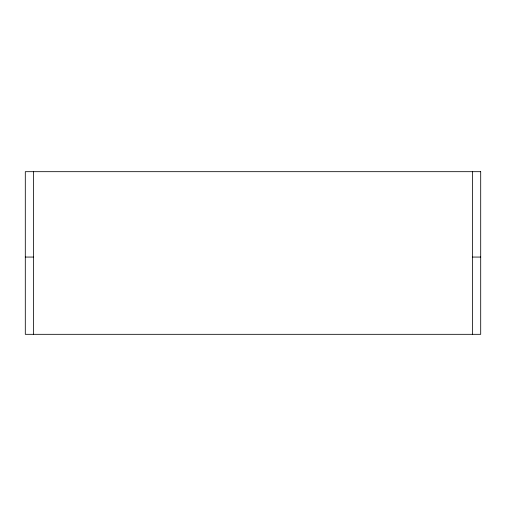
<?xml version="1.0" encoding="UTF-8"?>
<svg xmlns="http://www.w3.org/2000/svg" width="506" height="506" viewBox="0 0 506 506"><rect width="100%" height="100%" fill="white"/><g stroke="black" fill="none" stroke-linecap="round" stroke-linejoin="round"><path stroke-width="0.76" d="M25.3 257.067L33.434 257.067M472.566 257.067L480.7 257.067M472.566 171.679L472.566 334.321M33.434 171.679L33.434 334.321M480.7 171.679L25.3 171.679L25.3 334.321L480.7 334.321L480.7 171.679"/></g></svg>
